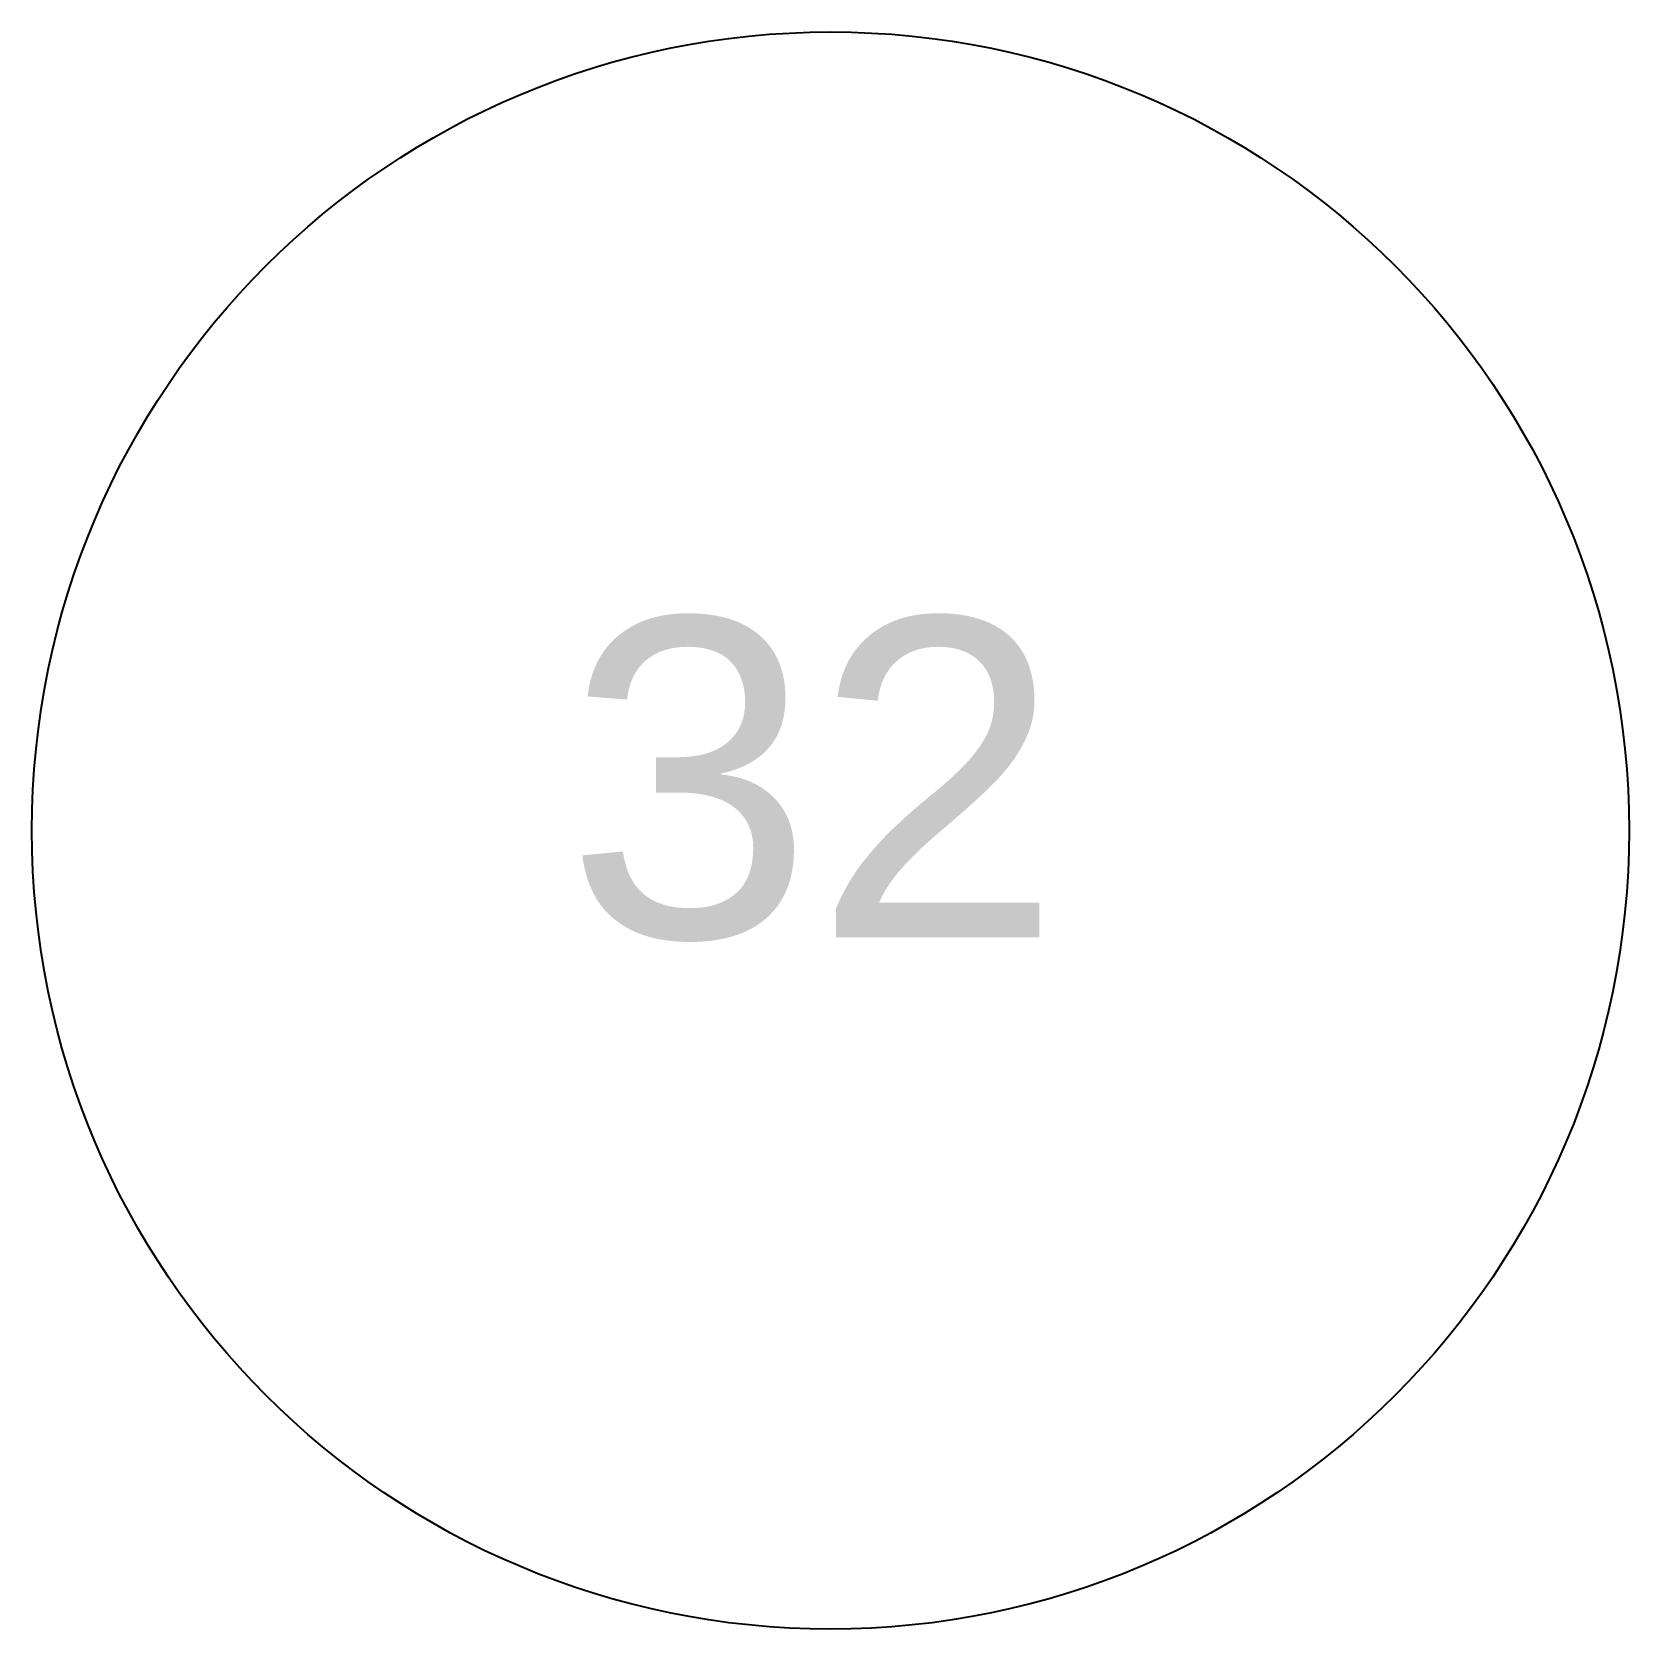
# Model space of a CAD drawing. Header units: inches. Extents: x 303.3 to 318.3, y 432.6 to 447.6.
import ezdxf

# ---------------------------------------------------------------- set-up
doc = ezdxf.new("R2010")
doc.units = ezdxf.units.IN
doc.header["$MEASUREMENT"] = 0
doc.layers.add('A201-Ceiling-Dimensions', color=3, linetype='Continuous', lineweight=9)
doc.styles.get("Standard").update_dxf_attribs({"font": 'Arial.ttf'})

msp = doc.modelspace()

# ---------------------------------------------------------------- linework, layer by layer
at = {"layer": 'A201-Ceiling-Dimensions', "lineweight": -3}
msp.add_circle((310.782, 440.108), 7.5, dxfattribs=at)

# ---------------------------------------------------------------- texts
at = {"layer": 'A201-Ceiling-Dimensions', "lineweight": 5, "insert": (308.292, 442.104), "char_height": 3, "attachment_point": 1}
msp.add_mtext_dynamic_manual_height_columns('32', width=6.53607, gutter_width=15, heights=[0], dxfattribs=at)

doc.saveas('drawing.dxf')
